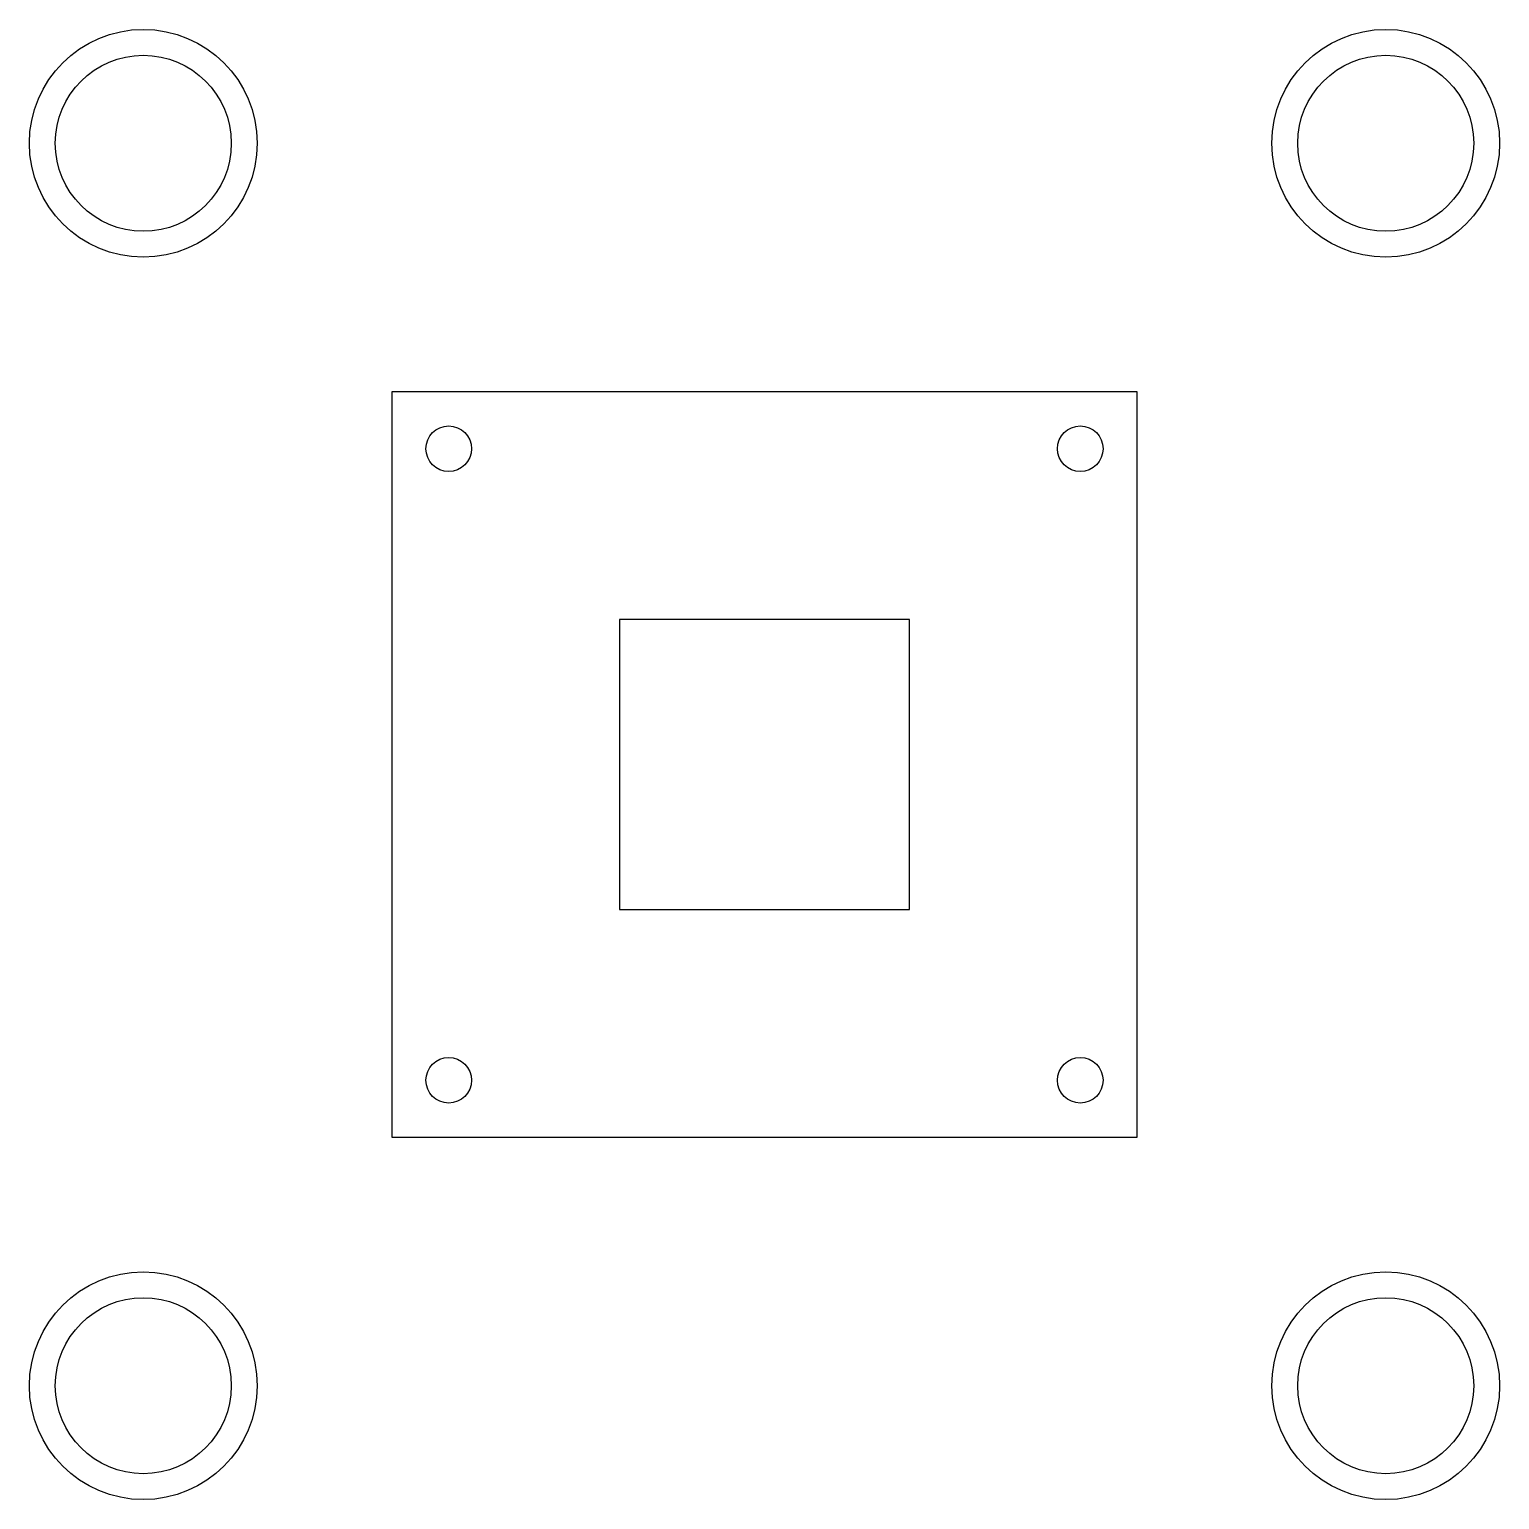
# Model space of a CAD drawing. Extents: x -35.5 to 35.5, y -35.5 to 35.5.
import ezdxf

# ---------------------------------------------------------------- set-up
doc = ezdxf.new("R2010")
doc.units = 0

msp = doc.modelspace()

# ---------------------------------------------------------------- linework, layer by layer
at = {"layer": 'CUT'}
for p, q in [((18, 18), (-18, 18)), ((-18, 18), (-18, -18)), ((18, -18), (18, 18)), ((7, 7), (-7, 7)), ((-7, 7), (-7, -7)), ((7, -7), (7, 7)), ((-7, -7), (7, -7)), ((-18, -18), (18, -18))]:
    msp.add_line(p, q, dxfattribs=at)
for centre, radius in [((-30, 30), 5.5), ((30, 30), 5.5), ((-30, 30), 4.25), ((30, 30), 4.25), ((-15.25, 15.25), 1.1), ((15.25, 15.25), 1.1), ((-15.25, -15.25), 1.1), ((15.25, -15.25), 1.1), ((-30, -30), 5.5), ((30, -30), 5.5), ((-30, -30), 4.25), ((30, -30), 4.25)]:
    msp.add_circle(centre, radius, dxfattribs=at)

doc.saveas('drawing.dxf')
